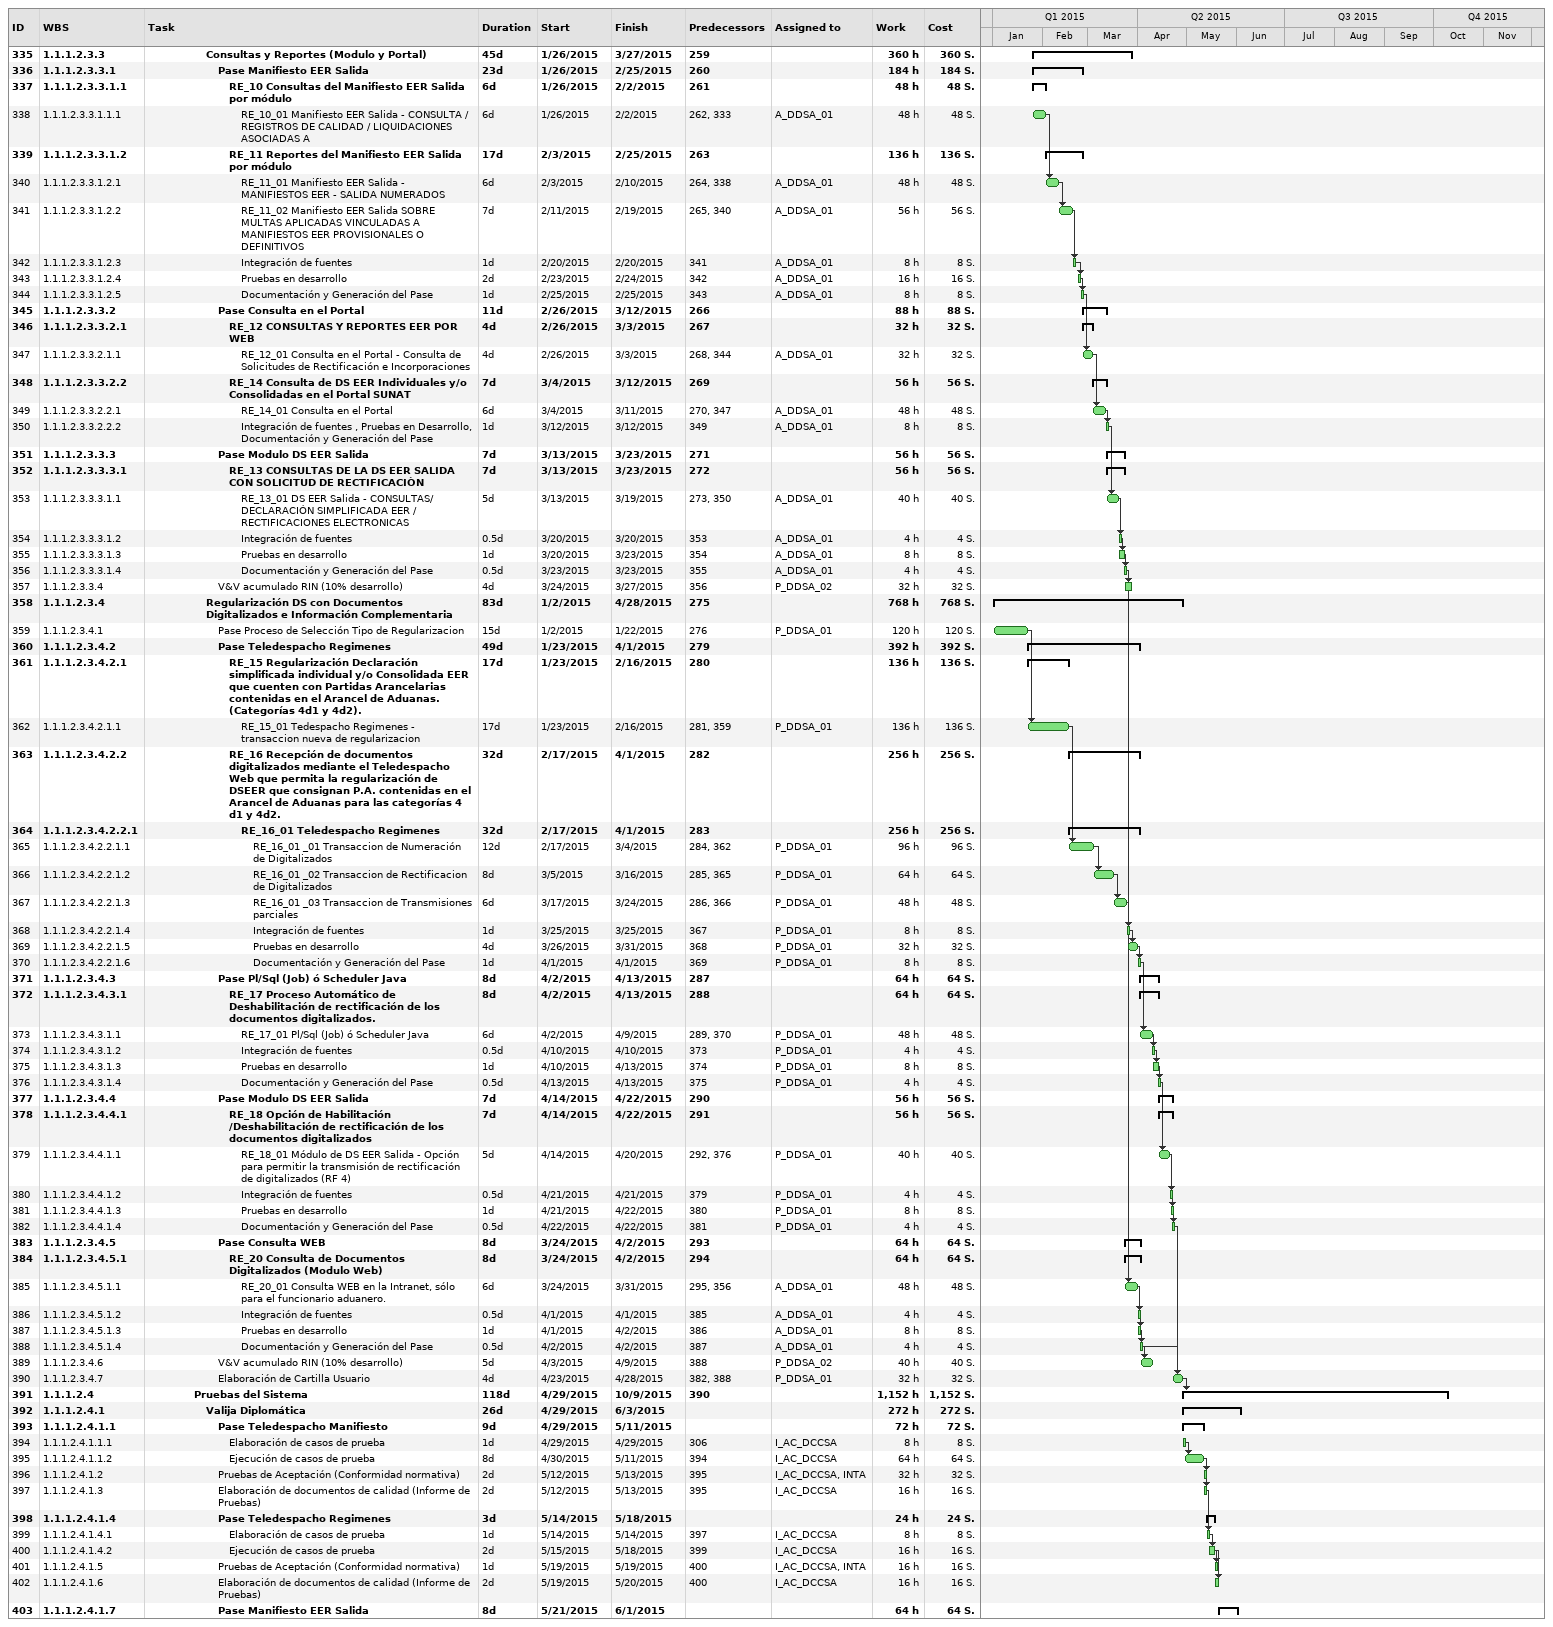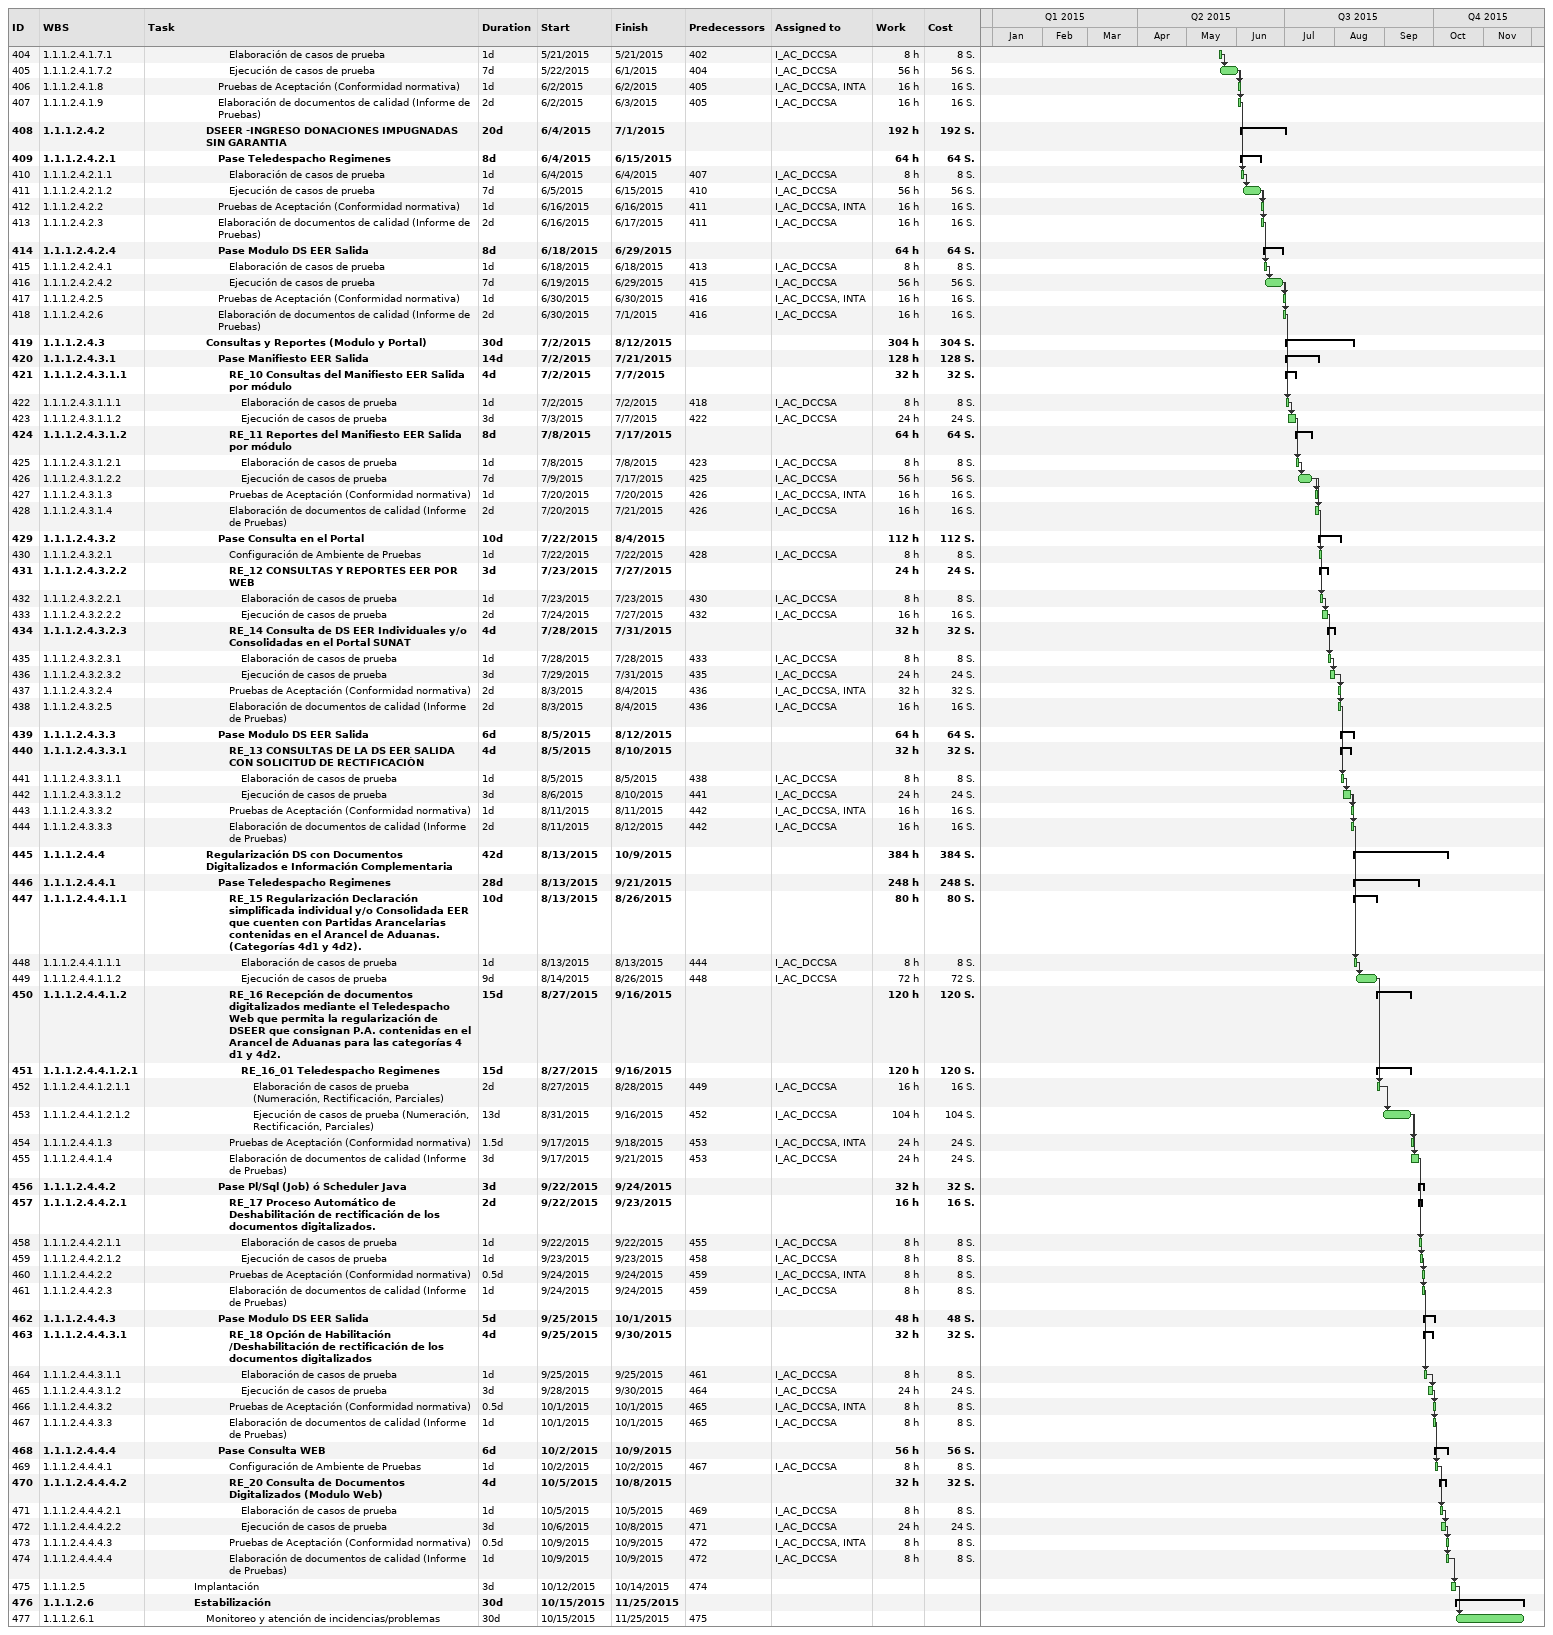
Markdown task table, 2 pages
| ID | WBS | Task | Duration | Start | Finish | Predecessors | Resources | Work (h) | Cost (S.) |
|---|---|---|---|---|---|---|---|---|---|
| 335 | 1.1.1.2.3.3 | **Consultas y Reportes (Modulo y Portal)** | 45d | 2015-01-26 | 2015-03-27 | 259 |  | 360 | 360 |
| 336 | 1.1.1.2.3.3.1 | **Pase Manifiesto EER Salida** | 23d | 2015-01-26 | 2015-02-25 | 260 |  | 184 | 184 |
| 337 | 1.1.1.2.3.3.1.1 | **RE_10 Consultas del Manifiesto EER Salida por módulo** | 6d | 2015-01-26 | 2015-02-02 | 261 |  | 48 | 48 |
| 338 | 1.1.1.2.3.3.1.1.1 | RE_10_01 Manifiesto EER Salida - CONSULTA / REGISTROS DE CALIDAD / LIQUIDACIONES ASOCIADAS A | 6d | 2015-01-26 | 2015-02-02 | 262, 333 | A_DDSA_01 | 48 | 48 |
| 339 | 1.1.1.2.3.3.1.2 | **RE_11 Reportes del Manifiesto EER Salida por módulo** | 17d | 2015-02-03 | 2015-02-25 | 263 |  | 136 | 136 |
| 340 | 1.1.1.2.3.3.1.2.1 | RE_11_01 Manifiesto EER Salida - MANIFIESTOS EER - SALIDA NUMERADOS | 6d | 2015-02-03 | 2015-02-10 | 264, 338 | A_DDSA_01 | 48 | 48 |
| 341 | 1.1.1.2.3.3.1.2.2 | RE_11_02 Manifiesto EER Salida SOBRE MULTAS APLICADAS VINCULADAS A MANIFIESTOS EER PROVISIONALES O DEFINITIVOS | 7d | 2015-02-11 | 2015-02-19 | 265, 340 | A_DDSA_01 | 56 | 56 |
| 342 | 1.1.1.2.3.3.1.2.3 | Integración de fuentes | 1d | 2015-02-20 | 2015-02-20 | 341 | A_DDSA_01 | 8 | 8 |
| 343 | 1.1.1.2.3.3.1.2.4 | Pruebas en desarrollo | 2d | 2015-02-23 | 2015-02-24 | 342 | A_DDSA_01 | 16 | 16 |
| 344 | 1.1.1.2.3.3.1.2.5 | Documentación y Generación del Pase | 1d | 2015-02-25 | 2015-02-25 | 343 | A_DDSA_01 | 8 | 8 |
| 345 | 1.1.1.2.3.3.2 | **Pase Consulta en el Portal** | 11d | 2015-02-26 | 2015-03-12 | 266 |  | 88 | 88 |
| 346 | 1.1.1.2.3.3.2.1 | **RE_12 CONSULTAS Y REPORTES EER POR WEB** | 4d | 2015-02-26 | 2015-03-03 | 267 |  | 32 | 32 |
| 347 | 1.1.1.2.3.3.2.1.1 | RE_12_01 Consulta en el Portal - Consulta de Solicitudes de Rectificación e Incorporaciones | 4d | 2015-02-26 | 2015-03-03 | 268, 344 | A_DDSA_01 | 32 | 32 |
| 348 | 1.1.1.2.3.3.2.2 | **RE_14 Consulta de DS EER Individuales y/o Consolidadas en el Portal SUNAT** | 7d | 2015-03-04 | 2015-03-12 | 269 |  | 56 | 56 |
| 349 | 1.1.1.2.3.3.2.2.1 | RE_14_01 Consulta en el Portal | 6d | 2015-03-04 | 2015-03-11 | 270, 347 | A_DDSA_01 | 48 | 48 |
| 350 | 1.1.1.2.3.3.2.2.2 | Integración de fuentes , Pruebas en Desarrollo, Documentación y Generación del Pase | 1d | 2015-03-12 | 2015-03-12 | 349 | A_DDSA_01 | 8 | 8 |
| 351 | 1.1.1.2.3.3.3 | **Pase Modulo DS EER Salida** | 7d | 2015-03-13 | 2015-03-23 | 271 |  | 56 | 56 |
| 352 | 1.1.1.2.3.3.3.1 | **RE_13 CONSULTAS DE LA DS EER SALIDA CON SOLICITUD DE RECTIFICACIÒN** | 7d | 2015-03-13 | 2015-03-23 | 272 |  | 56 | 56 |
| 353 | 1.1.1.2.3.3.3.1.1 | RE_13_01 DS EER Salida - CONSULTAS/ DECLARACIÓN SIMPLIFICADA EER / RECTIFICACIONES ELECTRONICAS | 5d | 2015-03-13 | 2015-03-19 | 273, 350 | A_DDSA_01 | 40 | 40 |
| 354 | 1.1.1.2.3.3.3.1.2 | Integración de fuentes | 0.5d | 2015-03-20 | 2015-03-20 | 353 | A_DDSA_01 | 4 | 4 |
| 355 | 1.1.1.2.3.3.3.1.3 | Pruebas en desarrollo | 1d | 2015-03-20 | 2015-03-23 | 354 | A_DDSA_01 | 8 | 8 |
| 356 | 1.1.1.2.3.3.3.1.4 | Documentación y Generación del Pase | 0.5d | 2015-03-23 | 2015-03-23 | 355 | A_DDSA_01 | 4 | 4 |
| 357 | 1.1.1.2.3.3.4 | V&V acumulado RIN (10% desarrollo) | 4d | 2015-03-24 | 2015-03-27 | 356 | P_DDSA_02 | 32 | 32 |
| 358 | 1.1.1.2.3.4 | **Regularización DS con Documentos Digitalizados e Información Complementaria** | 83d | 2015-01-02 | 2015-04-28 | 275 |  | 768 | 768 |
| 359 | 1.1.1.2.3.4.1 | Pase Proceso de Selección Tipo de Regularizacion | 15d | 2015-01-02 | 2015-01-22 | 276 | P_DDSA_01 | 120 | 120 |
| 360 | 1.1.1.2.3.4.2 | **Pase Teledespacho Regimenes** | 49d | 2015-01-23 | 2015-04-01 | 279 |  | 392 | 392 |
| 361 | 1.1.1.2.3.4.2.1 | **RE_15 Regularización Declaración simplificada individual y/o Consolidada EER que cuenten con Partidas Arancelarias contenidas en el Arancel de Aduanas. (Categorías 4d1 y 4d2).** | 17d | 2015-01-23 | 2015-02-16 | 280 |  | 136 | 136 |
| 362 | 1.1.1.2.3.4.2.1.1 | RE_15_01 Tedespacho Regimenes - transaccion nueva de regularizacion | 17d | 2015-01-23 | 2015-02-16 | 281, 359 | P_DDSA_01 | 136 | 136 |
| 363 | 1.1.1.2.3.4.2.2 | **RE_16 Recepción de documentos digitalizados mediante el Teledespacho Web que permita la regularización de DSEER que consignan P.A. contenidas en el Arancel de Aduanas para las categorías 4 d1 y 4d2.** | 32d | 2015-02-17 | 2015-04-01 | 282 |  | 256 | 256 |
| 364 | 1.1.1.2.3.4.2.2.1 | **RE_16_01 Teledespacho Regimenes** | 32d | 2015-02-17 | 2015-04-01 | 283 |  | 256 | 256 |
| 365 | 1.1.1.2.3.4.2.2.1.1 | RE_16_01 _01 Transaccion de Numeración de Digitalizados | 12d | 2015-02-17 | 2015-03-04 | 284, 362 | P_DDSA_01 | 96 | 96 |
| 366 | 1.1.1.2.3.4.2.2.1.2 | RE_16_01 _02 Transaccion de Rectificacion de Digitalizados | 8d | 2015-03-05 | 2015-03-16 | 285, 365 | P_DDSA_01 | 64 | 64 |
| 367 | 1.1.1.2.3.4.2.2.1.3 | RE_16_01 _03 Transaccion de Transmisiones parciales | 6d | 2015-03-17 | 2015-03-24 | 286, 366 | P_DDSA_01 | 48 | 48 |
| 368 | 1.1.1.2.3.4.2.2.1.4 | Integración de fuentes | 1d | 2015-03-25 | 2015-03-25 | 367 | P_DDSA_01 | 8 | 8 |
| 369 | 1.1.1.2.3.4.2.2.1.5 | Pruebas en desarrollo | 4d | 2015-03-26 | 2015-03-31 | 368 | P_DDSA_01 | 32 | 32 |
| 370 | 1.1.1.2.3.4.2.2.1.6 | Documentación y Generación del Pase | 1d | 2015-04-01 | 2015-04-01 | 369 | P_DDSA_01 | 8 | 8 |
| 371 | 1.1.1.2.3.4.3 | **Pase Pl/Sql (Job) ó Scheduler Java** | 8d | 2015-04-02 | 2015-04-13 | 287 |  | 64 | 64 |
| 372 | 1.1.1.2.3.4.3.1 | **RE_17 Proceso Automático de Deshabilitación de rectificación de los documentos digitalizados.** | 8d | 2015-04-02 | 2015-04-13 | 288 |  | 64 | 64 |
| 373 | 1.1.1.2.3.4.3.1.1 | RE_17_01 Pl/Sql (Job) ó Scheduler Java | 6d | 2015-04-02 | 2015-04-09 | 289, 370 | P_DDSA_01 | 48 | 48 |
| 374 | 1.1.1.2.3.4.3.1.2 | Integración de fuentes | 0.5d | 2015-04-10 | 2015-04-10 | 373 | P_DDSA_01 | 4 | 4 |
| 375 | 1.1.1.2.3.4.3.1.3 | Pruebas en desarrollo | 1d | 2015-04-10 | 2015-04-13 | 374 | P_DDSA_01 | 8 | 8 |
| 376 | 1.1.1.2.3.4.3.1.4 | Documentación y Generación del Pase | 0.5d | 2015-04-13 | 2015-04-13 | 375 | P_DDSA_01 | 4 | 4 |
| 377 | 1.1.1.2.3.4.4 | **Pase Modulo DS EER Salida** | 7d | 2015-04-14 | 2015-04-22 | 290 |  | 56 | 56 |
| 378 | 1.1.1.2.3.4.4.1 | **RE_18 Opción de Habilitación /Deshabilitación de rectificación de los documentos digitalizados** | 7d | 2015-04-14 | 2015-04-22 | 291 |  | 56 | 56 |
| 379 | 1.1.1.2.3.4.4.1.1 | RE_18_01 Módulo de DS EER Salida - Opción para permitir la transmisión de rectificación de digitalizados (RF 4) | 5d | 2015-04-14 | 2015-04-20 | 292, 376 | P_DDSA_01 | 40 | 40 |
| 380 | 1.1.1.2.3.4.4.1.2 | Integración de fuentes | 0.5d | 2015-04-21 | 2015-04-21 | 379 | P_DDSA_01 | 4 | 4 |
| 381 | 1.1.1.2.3.4.4.1.3 | Pruebas en desarrollo | 1d | 2015-04-21 | 2015-04-22 | 380 | P_DDSA_01 | 8 | 8 |
| 382 | 1.1.1.2.3.4.4.1.4 | Documentación y Generación del Pase | 0.5d | 2015-04-22 | 2015-04-22 | 381 | P_DDSA_01 | 4 | 4 |
| 383 | 1.1.1.2.3.4.5 | **Pase Consulta WEB** | 8d | 2015-03-24 | 2015-04-02 | 293 |  | 64 | 64 |
| 384 | 1.1.1.2.3.4.5.1 | **RE_20 Consulta de Documentos Digitalizados (Modulo Web)** | 8d | 2015-03-24 | 2015-04-02 | 294 |  | 64 | 64 |
| 385 | 1.1.1.2.3.4.5.1.1 | RE_20_01 Consulta WEB en la Intranet, sólo para el funcionario aduanero. | 6d | 2015-03-24 | 2015-03-31 | 295, 356 | A_DDSA_01 | 48 | 48 |
| 386 | 1.1.1.2.3.4.5.1.2 | Integración de fuentes | 0.5d | 2015-04-01 | 2015-04-01 | 385 | A_DDSA_01 | 4 | 4 |
| 387 | 1.1.1.2.3.4.5.1.3 | Pruebas en desarrollo | 1d | 2015-04-01 | 2015-04-02 | 386 | A_DDSA_01 | 8 | 8 |
| 388 | 1.1.1.2.3.4.5.1.4 | Documentación y Generación del Pase | 0.5d | 2015-04-02 | 2015-04-02 | 387 | A_DDSA_01 | 4 | 4 |
| 389 | 1.1.1.2.3.4.6 | V&V acumulado RIN (10% desarrollo) | 5d | 2015-04-03 | 2015-04-09 | 388 | P_DDSA_02 | 40 | 40 |
| 390 | 1.1.1.2.3.4.7 | Elaboración de Cartilla Usuario | 4d | 2015-04-23 | 2015-04-28 | 382, 388 | P_DDSA_01 | 32 | 32 |
| 391 | 1.1.1.2.4 | **Pruebas del Sistema** | 118d | 2015-04-29 | 2015-10-09 | 390 |  | 1152 | 1152 |
| 392 | 1.1.1.2.4.1 | **Valija Diplomática** | 26d | 2015-04-29 | 2015-06-03 |  |  | 272 | 272 |
| 393 | 1.1.1.2.4.1.1 | **Pase Teledespacho Manifiesto** | 9d | 2015-04-29 | 2015-05-11 |  |  | 72 | 72 |
| 394 | 1.1.1.2.4.1.1.1 | Elaboración de casos de prueba | 1d | 2015-04-29 | 2015-04-29 | 306 | I_AC_DCCSA | 8 | 8 |
| 395 | 1.1.1.2.4.1.1.2 | Ejecución de casos de prueba | 8d | 2015-04-30 | 2015-05-11 | 394 | I_AC_DCCSA | 64 | 64 |
| 396 | 1.1.1.2.4.1.2 | Pruebas de Aceptación (Conformidad normativa) | 2d | 2015-05-12 | 2015-05-13 | 395 | I_AC_DCCSA, INTA | 32 | 32 |
| 397 | 1.1.1.2.4.1.3 | Elaboración de documentos de calidad (Informe de Pruebas) | 2d | 2015-05-12 | 2015-05-13 | 395 | I_AC_DCCSA | 16 | 16 |
| 398 | 1.1.1.2.4.1.4 | **Pase Teledespacho Regimenes** | 3d | 2015-05-14 | 2015-05-18 |  |  | 24 | 24 |
| 399 | 1.1.1.2.4.1.4.1 | Elaboración de casos de prueba | 1d | 2015-05-14 | 2015-05-14 | 397 | I_AC_DCCSA | 8 | 8 |
| 400 | 1.1.1.2.4.1.4.2 | Ejecución de casos de prueba | 2d | 2015-05-15 | 2015-05-18 | 399 | I_AC_DCCSA | 16 | 16 |
| 401 | 1.1.1.2.4.1.5 | Pruebas de Aceptación (Conformidad normativa) | 1d | 2015-05-19 | 2015-05-19 | 400 | I_AC_DCCSA, INTA | 16 | 16 |
| 402 | 1.1.1.2.4.1.6 | Elaboración de documentos de calidad (Informe de Pruebas) | 2d | 2015-05-19 | 2015-05-20 | 400 | I_AC_DCCSA | 16 | 16 |
| 403 | 1.1.1.2.4.1.7 | **Pase Manifiesto EER Salida** | 8d | 2015-05-21 | 2015-06-01 |  |  | 64 | 64 |
| 404 | 1.1.1.2.4.1.7.1 | Elaboración de casos de prueba | 1d | 2015-05-21 | 2015-05-21 | 402 | I_AC_DCCSA | 8 | 8 |
| 405 | 1.1.1.2.4.1.7.2 | Ejecución de casos de prueba | 7d | 2015-05-22 | 2015-06-01 | 404 | I_AC_DCCSA | 56 | 56 |
| 406 | 1.1.1.2.4.1.8 | Pruebas de Aceptación (Conformidad normativa) | 1d | 2015-06-02 | 2015-06-02 | 405 | I_AC_DCCSA, INTA | 16 | 16 |
| 407 | 1.1.1.2.4.1.9 | Elaboración de documentos de calidad (Informe de Pruebas) | 2d | 2015-06-02 | 2015-06-03 | 405 | I_AC_DCCSA | 16 | 16 |
| 408 | 1.1.1.2.4.2 | **DSEER -INGRESO DONACIONES IMPUGNADAS SIN GARANTIA** | 20d | 2015-06-04 | 2015-07-01 |  |  | 192 | 192 |
| 409 | 1.1.1.2.4.2.1 | **Pase Teledespacho Regimenes** | 8d | 2015-06-04 | 2015-06-15 |  |  | 64 | 64 |
| 410 | 1.1.1.2.4.2.1.1 | Elaboración de casos de prueba | 1d | 2015-06-04 | 2015-06-04 | 407 | I_AC_DCCSA | 8 | 8 |
| 411 | 1.1.1.2.4.2.1.2 | Ejecución de casos de prueba | 7d | 2015-06-05 | 2015-06-15 | 410 | I_AC_DCCSA | 56 | 56 |
| 412 | 1.1.1.2.4.2.2 | Pruebas de Aceptación (Conformidad normativa) | 1d | 2015-06-16 | 2015-06-16 | 411 | I_AC_DCCSA, INTA | 16 | 16 |
| 413 | 1.1.1.2.4.2.3 | Elaboración de documentos de calidad (Informe de Pruebas) | 2d | 2015-06-16 | 2015-06-17 | 411 | I_AC_DCCSA | 16 | 16 |
| 414 | 1.1.1.2.4.2.4 | **Pase Modulo DS EER Salida** | 8d | 2015-06-18 | 2015-06-29 |  |  | 64 | 64 |
| 415 | 1.1.1.2.4.2.4.1 | Elaboración de casos de prueba | 1d | 2015-06-18 | 2015-06-18 | 413 | I_AC_DCCSA | 8 | 8 |
| 416 | 1.1.1.2.4.2.4.2 | Ejecución de casos de prueba | 7d | 2015-06-19 | 2015-06-29 | 415 | I_AC_DCCSA | 56 | 56 |
| 417 | 1.1.1.2.4.2.5 | Pruebas de Aceptación (Conformidad normativa) | 1d | 2015-06-30 | 2015-06-30 | 416 | I_AC_DCCSA, INTA | 16 | 16 |
| 418 | 1.1.1.2.4.2.6 | Elaboración de documentos de calidad (Informe de Pruebas) | 2d | 2015-06-30 | 2015-07-01 | 416 | I_AC_DCCSA | 16 | 16 |
| 419 | 1.1.1.2.4.3 | **Consultas y Reportes (Modulo y Portal)** | 30d | 2015-07-02 | 2015-08-12 |  |  | 304 | 304 |
| 420 | 1.1.1.2.4.3.1 | **Pase Manifiesto EER Salida** | 14d | 2015-07-02 | 2015-07-21 |  |  | 128 | 128 |
| 421 | 1.1.1.2.4.3.1.1 | **RE_10 Consultas del Manifiesto EER Salida por módulo** | 4d | 2015-07-02 | 2015-07-07 |  |  | 32 | 32 |
| 422 | 1.1.1.2.4.3.1.1.1 | Elaboración de casos de prueba | 1d | 2015-07-02 | 2015-07-02 | 418 | I_AC_DCCSA | 8 | 8 |
| 423 | 1.1.1.2.4.3.1.1.2 | Ejecución de casos de prueba | 3d | 2015-07-03 | 2015-07-07 | 422 | I_AC_DCCSA | 24 | 24 |
| 424 | 1.1.1.2.4.3.1.2 | **RE_11 Reportes del Manifiesto EER Salida por módulo** | 8d | 2015-07-08 | 2015-07-17 |  |  | 64 | 64 |
| 425 | 1.1.1.2.4.3.1.2.1 | Elaboración de casos de prueba | 1d | 2015-07-08 | 2015-07-08 | 423 | I_AC_DCCSA | 8 | 8 |
| 426 | 1.1.1.2.4.3.1.2.2 | Ejecución de casos de prueba | 7d | 2015-07-09 | 2015-07-17 | 425 | I_AC_DCCSA | 56 | 56 |
| 427 | 1.1.1.2.4.3.1.3 | Pruebas de Aceptación (Conformidad normativa) | 1d | 2015-07-20 | 2015-07-20 | 426 | I_AC_DCCSA, INTA | 16 | 16 |
| 428 | 1.1.1.2.4.3.1.4 | Elaboración de documentos de calidad (Informe de Pruebas) | 2d | 2015-07-20 | 2015-07-21 | 426 | I_AC_DCCSA | 16 | 16 |
| 429 | 1.1.1.2.4.3.2 | **Pase Consulta en el Portal** | 10d | 2015-07-22 | 2015-08-04 |  |  | 112 | 112 |
| 430 | 1.1.1.2.4.3.2.1 | Configuración de Ambiente de Pruebas | 1d | 2015-07-22 | 2015-07-22 | 428 | I_AC_DCCSA | 8 | 8 |
| 431 | 1.1.1.2.4.3.2.2 | **RE_12 CONSULTAS Y REPORTES EER POR WEB** | 3d | 2015-07-23 | 2015-07-27 |  |  | 24 | 24 |
| 432 | 1.1.1.2.4.3.2.2.1 | Elaboración de casos de prueba | 1d | 2015-07-23 | 2015-07-23 | 430 | I_AC_DCCSA | 8 | 8 |
| 433 | 1.1.1.2.4.3.2.2.2 | Ejecución de casos de prueba | 2d | 2015-07-24 | 2015-07-27 | 432 | I_AC_DCCSA | 16 | 16 |
| 434 | 1.1.1.2.4.3.2.3 | **RE_14 Consulta de DS EER Individuales y/o Consolidadas en el Portal SUNAT** | 4d | 2015-07-28 | 2015-07-31 |  |  | 32 | 32 |
| 435 | 1.1.1.2.4.3.2.3.1 | Elaboración de casos de prueba | 1d | 2015-07-28 | 2015-07-28 | 433 | I_AC_DCCSA | 8 | 8 |
| 436 | 1.1.1.2.4.3.2.3.2 | Ejecución de casos de prueba | 3d | 2015-07-29 | 2015-07-31 | 435 | I_AC_DCCSA | 24 | 24 |
| 437 | 1.1.1.2.4.3.2.4 | Pruebas de Aceptación (Conformidad normativa) | 2d | 2015-08-03 | 2015-08-04 | 436 | I_AC_DCCSA, INTA | 32 | 32 |
| 438 | 1.1.1.2.4.3.2.5 | Elaboración de documentos de calidad (Informe de Pruebas) | 2d | 2015-08-03 | 2015-08-04 | 436 | I_AC_DCCSA | 16 | 16 |
| 439 | 1.1.1.2.4.3.3 | **Pase Modulo DS EER Salida** | 6d | 2015-08-05 | 2015-08-12 |  |  | 64 | 64 |
| 440 | 1.1.1.2.4.3.3.1 | **RE_13 CONSULTAS DE LA DS EER SALIDA CON SOLICITUD DE RECTIFICACIÒN** | 4d | 2015-08-05 | 2015-08-10 |  |  | 32 | 32 |
| 441 | 1.1.1.2.4.3.3.1.1 | Elaboración de casos de prueba | 1d | 2015-08-05 | 2015-08-05 | 438 | I_AC_DCCSA | 8 | 8 |
| 442 | 1.1.1.2.4.3.3.1.2 | Ejecución de casos de prueba | 3d | 2015-08-06 | 2015-08-10 | 441 | I_AC_DCCSA | 24 | 24 |
| 443 | 1.1.1.2.4.3.3.2 | Pruebas de Aceptación (Conformidad normativa) | 1d | 2015-08-11 | 2015-08-11 | 442 | I_AC_DCCSA, INTA | 16 | 16 |
| 444 | 1.1.1.2.4.3.3.3 | Elaboración de documentos de calidad (Informe de Pruebas) | 2d | 2015-08-11 | 2015-08-12 | 442 | I_AC_DCCSA | 16 | 16 |
| 445 | 1.1.1.2.4.4 | **Regularización DS con Documentos Digitalizados e Información Complementaria** | 42d | 2015-08-13 | 2015-10-09 |  |  | 384 | 384 |
| 446 | 1.1.1.2.4.4.1 | **Pase Teledespacho Regimenes** | 28d | 2015-08-13 | 2015-09-21 |  |  | 248 | 248 |
| 447 | 1.1.1.2.4.4.1.1 | **RE_15 Regularización Declaración simplificada individual y/o Consolidada EER que cuenten con Partidas Arancelarias contenidas en el Arancel de Aduanas. (Categorías 4d1 y 4d2).** | 10d | 2015-08-13 | 2015-08-26 |  |  | 80 | 80 |
| 448 | 1.1.1.2.4.4.1.1.1 | Elaboración de casos de prueba | 1d | 2015-08-13 | 2015-08-13 | 444 | I_AC_DCCSA | 8 | 8 |
| 449 | 1.1.1.2.4.4.1.1.2 | Ejecución de casos de prueba | 9d | 2015-08-14 | 2015-08-26 | 448 | I_AC_DCCSA | 72 | 72 |
| 450 | 1.1.1.2.4.4.1.2 | **RE_16 Recepción de documentos digitalizados mediante el Teledespacho Web que permita la regularización de DSEER que consignan P.A. contenidas en el Arancel de Aduanas para las categorías 4 d1 y 4d2.** | 15d | 2015-08-27 | 2015-09-16 |  |  | 120 | 120 |
| 451 | 1.1.1.2.4.4.1.2.1 | **RE_16_01 Teledespacho Regimenes** | 15d | 2015-08-27 | 2015-09-16 |  |  | 120 | 120 |
| 452 | 1.1.1.2.4.4.1.2.1.1 | Elaboración de casos de prueba (Numeración, Rectificación, Parciales) | 2d | 2015-08-27 | 2015-08-28 | 449 | I_AC_DCCSA | 16 | 16 |
| 453 | 1.1.1.2.4.4.1.2.1.2 | Ejecución de casos de prueba (Numeración, Rectificación, Parciales) | 13d | 2015-08-31 | 2015-09-16 | 452 | I_AC_DCCSA | 104 | 104 |
| 454 | 1.1.1.2.4.4.1.3 | Pruebas de Aceptación (Conformidad normativa) | 1.5d | 2015-09-17 | 2015-09-18 | 453 | I_AC_DCCSA, INTA | 24 | 24 |
| 455 | 1.1.1.2.4.4.1.4 | Elaboración de documentos de calidad (Informe de Pruebas) | 3d | 2015-09-17 | 2015-09-21 | 453 | I_AC_DCCSA | 24 | 24 |
| 456 | 1.1.1.2.4.4.2 | **Pase Pl/Sql (Job) ó Scheduler Java** | 3d | 2015-09-22 | 2015-09-24 |  |  | 32 | 32 |
| 457 | 1.1.1.2.4.4.2.1 | **RE_17 Proceso Automático de Deshabilitación de rectificación de los documentos digitalizados.** | 2d | 2015-09-22 | 2015-09-23 |  |  | 16 | 16 |
| 458 | 1.1.1.2.4.4.2.1.1 | Elaboración de casos de prueba | 1d | 2015-09-22 | 2015-09-22 | 455 | I_AC_DCCSA | 8 | 8 |
| 459 | 1.1.1.2.4.4.2.1.2 | Ejecución de casos de prueba | 1d | 2015-09-23 | 2015-09-23 | 458 | I_AC_DCCSA | 8 | 8 |
| 460 | 1.1.1.2.4.4.2.2 | Pruebas de Aceptación (Conformidad normativa) | 0.5d | 2015-09-24 | 2015-09-24 | 459 | I_AC_DCCSA, INTA | 8 | 8 |
| 461 | 1.1.1.2.4.4.2.3 | Elaboración de documentos de calidad (Informe de Pruebas) | 1d | 2015-09-24 | 2015-09-24 | 459 | I_AC_DCCSA | 8 | 8 |
| 462 | 1.1.1.2.4.4.3 | **Pase Modulo DS EER Salida** | 5d | 2015-09-25 | 2015-10-01 |  |  | 48 | 48 |
| 463 | 1.1.1.2.4.4.3.1 | **RE_18 Opción de Habilitación /Deshabilitación de rectificación de los documentos digitalizados** | 4d | 2015-09-25 | 2015-09-30 |  |  | 32 | 32 |
| 464 | 1.1.1.2.4.4.3.1.1 | Elaboración de casos de prueba | 1d | 2015-09-25 | 2015-09-25 | 461 | I_AC_DCCSA | 8 | 8 |
| 465 | 1.1.1.2.4.4.3.1.2 | Ejecución de casos de prueba | 3d | 2015-09-28 | 2015-09-30 | 464 | I_AC_DCCSA | 24 | 24 |
| 466 | 1.1.1.2.4.4.3.2 | Pruebas de Aceptación (Conformidad normativa) | 0.5d | 2015-10-01 | 2015-10-01 | 465 | I_AC_DCCSA, INTA | 8 | 8 |
| 467 | 1.1.1.2.4.4.3.3 | Elaboración de documentos de calidad (Informe de Pruebas) | 1d | 2015-10-01 | 2015-10-01 | 465 | I_AC_DCCSA | 8 | 8 |
| 468 | 1.1.1.2.4.4.4 | **Pase Consulta WEB** | 6d | 2015-10-02 | 2015-10-09 |  |  | 56 | 56 |
| 469 | 1.1.1.2.4.4.4.1 | Configuración de Ambiente de Pruebas | 1d | 2015-10-02 | 2015-10-02 | 467 | I_AC_DCCSA | 8 | 8 |
| 470 | 1.1.1.2.4.4.4.2 | **RE_20 Consulta de Documentos Digitalizados (Modulo Web)** | 4d | 2015-10-05 | 2015-10-08 |  |  | 32 | 32 |
| 471 | 1.1.1.2.4.4.4.2.1 | Elaboración de casos de prueba | 1d | 2015-10-05 | 2015-10-05 | 469 | I_AC_DCCSA | 8 | 8 |
| 472 | 1.1.1.2.4.4.4.2.2 | Ejecución de casos de prueba | 3d | 2015-10-06 | 2015-10-08 | 471 | I_AC_DCCSA | 24 | 24 |
| 473 | 1.1.1.2.4.4.4.3 | Pruebas de Aceptación (Conformidad normativa) | 0.5d | 2015-10-09 | 2015-10-09 | 472 | I_AC_DCCSA, INTA | 8 | 8 |
| 474 | 1.1.1.2.4.4.4.4 | Elaboración de documentos de calidad (Informe de Pruebas) | 1d | 2015-10-09 | 2015-10-09 | 472 | I_AC_DCCSA | 8 | 8 |
| 475 | 1.1.1.2.5 | Implantación | 3d | 2015-10-12 | 2015-10-14 | 474 |  |  |  |
| 476 | 1.1.1.2.6 | **Estabilización** | 30d | 2015-10-15 | 2015-11-25 |  |  |  |  |
| 477 | 1.1.1.2.6.1 | Monitoreo y atención de incidencias/problemas | 30d | 2015-10-15 | 2015-11-25 | 475 |  |  |  |
